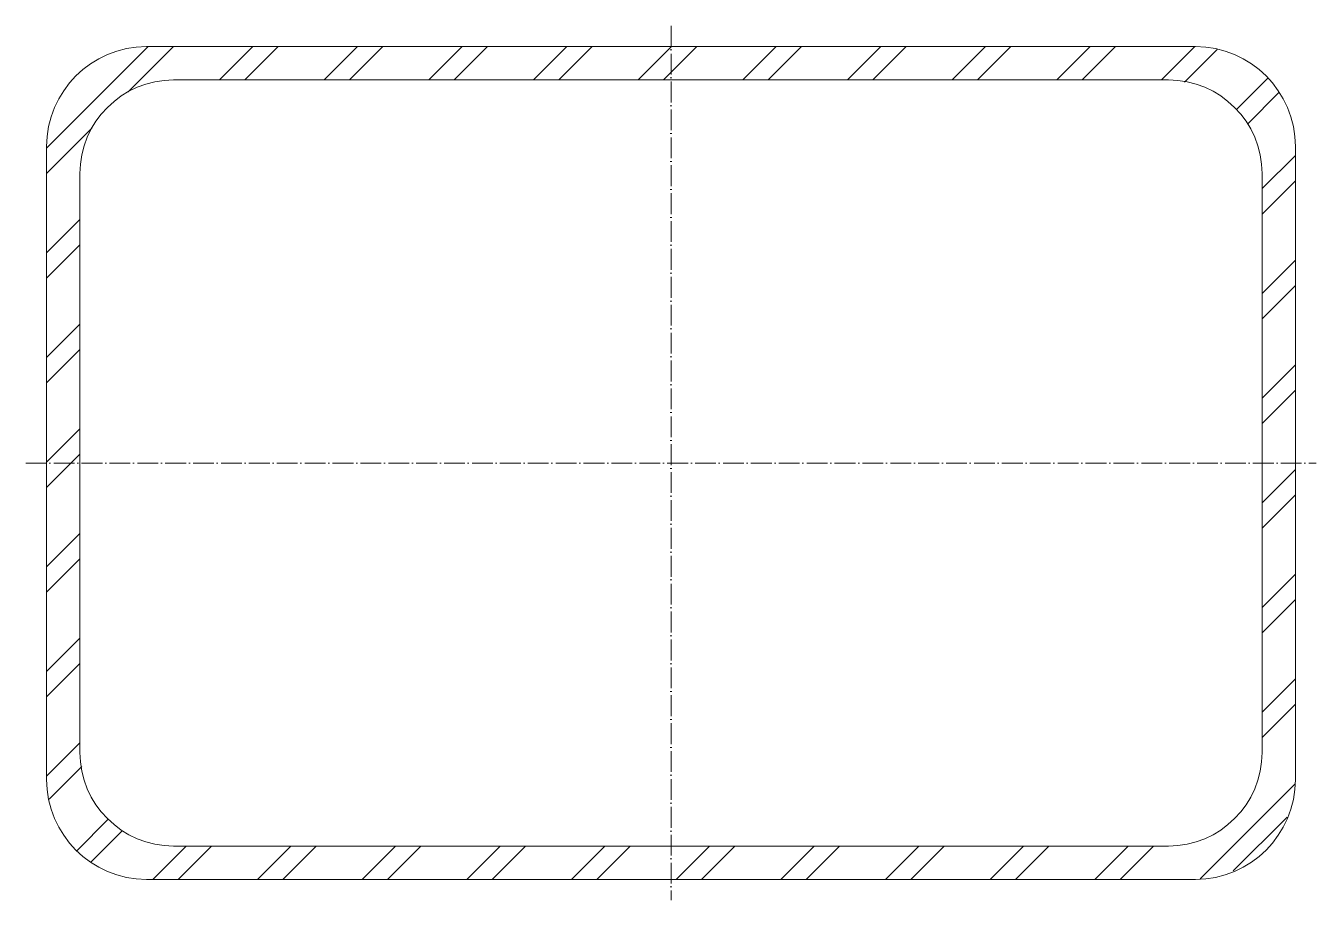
# Model space of a CAD drawing. Header units: metres. Extents: x -155 to 155, y -105 to 105.
import ezdxf

# ---------------------------------------------------------------- set-up
doc = ezdxf.new("R2010")
doc.units = ezdxf.units.M
doc.linetypes.add('MV_hartlijn_staal', pattern=[6.6, 5, -0.8, 0, -0.8])
doc.layers.add('A-DETL-GENF', color=92, linetype='Continuous', lineweight=18)

# ---------------------------------------------------------------- blocks, each defined once
blk = doc.blocks.new('28 Staalprofielen- koker RHS-2d - K300_200_16-5067750-00_0 Basismaterialen')
at = {"layer": 'A-DETL-GENF', "lineweight": 13}
h = blk.add_hatch(dxfattribs=at)
h.set_pattern_fill('FP_304', color=256, style=0, pattern_type=2)
h.set_pattern_definition([(225, (-3970.222, -3147.215), (12.57236, -12.57236), []), (225, (-3970.222, -3166.265), (12.57236, -12.57236), [])])
h.paths.add_polyline_path([(-126, 100), (-132.21, 99.18), (-138, 96.78), (-142.97, 92.97), (-146.78, 88), (-149.18, 82.21), (-150, 76), (-150, -76), (-149.18, -82.21), (-146.78, -88), (-142.97, -92.97), (-138, -96.78), (-132.21, -99.18), (-126, -100), (126, -100), (132.21, -99.18), (138, -96.78), (142.97, -92.97), (146.78, -88), (149.18, -82.21), (150, -76), (150, 76), (149.18, 82.21), (146.78, 88), (142.97, 92.97), (138, 96.78), (132.21, 99.18), (126, 100), (-79.81, 100)])
h.paths.add_polyline_path([(-79.81, 92), (119.5, 92), (125.32, 91.23), (130.75, 88.99), (135.41, 85.41), (138.99, 80.75), (141.23, 75.32), (142, 69.5), (142, -69.5), (141.23, -75.32), (138.99, -80.75), (135.41, -85.41), (130.75, -88.99), (125.32, -91.23), (119.5, -92), (-119.5, -92), (-125.32, -91.23), (-130.75, -88.99), (-135.41, -85.41), (-138.99, -80.75), (-141.23, -75.32), (-142, -69.5), (-142, 69.5), (-141.23, 75.32), (-138.99, 80.75), (-135.41, 85.41), (-130.75, 88.99), (-125.32, 91.23), (-119.5, 92)])
at = {"layer": 'A-DETL-GENF', "linetype": 'MV_hartlijn_staal', "lineweight": 13}
for p, q in [((0, 105), (0, -105)), ((-155, 0), (155, 0))]:
    blk.add_line(p, q, dxfattribs=at)
at = {"layer": 'A-DETL-GENF'}
for p, q in [((126, 100), (-126, 100)), ((126, 100), (-126, 100)), ((-119.5, 92), (119.5, 92)), ((119.5, 92), (-119.5, 92)), ((-150, 76), (-150, -76)), ((-150, 76), (-150, -76)), ((150, -76), (150, 76)), ((150, -76), (150, 76)), ((-142, -69.5), (-142, 69.5)), ((-142, 69.5), (-142, -69.5)), ((142, 69.5), (142, -69.5)), ((142, -69.5), (142, 69.5)), ((119.5, -92), (-119.5, -92)), ((-119.5, -92), (119.5, -92)), ((-126, -100), (126, -100)), ((-126, -100), (126, -100))]:
    blk.add_line(p, q, dxfattribs=at)
for centre, radius, start, end in [((-126, 76), 24, 90, 180), ((-126, 76), 24, 90, 180), ((126, 76), 24, 360, 90), ((126, 76), 24, 360, 90), ((-119.5, 69.5), 22.5, 90, 180), ((-119.5, 69.5), 22.5, 90, 180), ((119.5, 69.5), 22.5, 360, 90), ((119.5, 69.5), 22.5, 0, 90), ((-119.5, -69.5), 22.5, 180, 270), ((-119.5, -69.5), 22.5, 180, 270), ((119.5, -69.5), 22.5, 270, 0), ((119.5, -69.5), 22.5, 270, 0), ((-126, -76), 24, 180, 270), ((-126, -76), 24, 180, 270), ((126, -76), 24, 270, 0), ((126, -76), 24, 270, 0)]:
    blk.add_arc(centre, radius, start, end, dxfattribs=at)

msp = doc.modelspace()

# ---------------------------------------------------------------- block references
msp.add_blockref('28 Staalprofielen- koker RHS-2d - K300_200_16-5067750-00_0 Basismaterialen', (0, 0))

doc.saveas('drawing.dxf')
